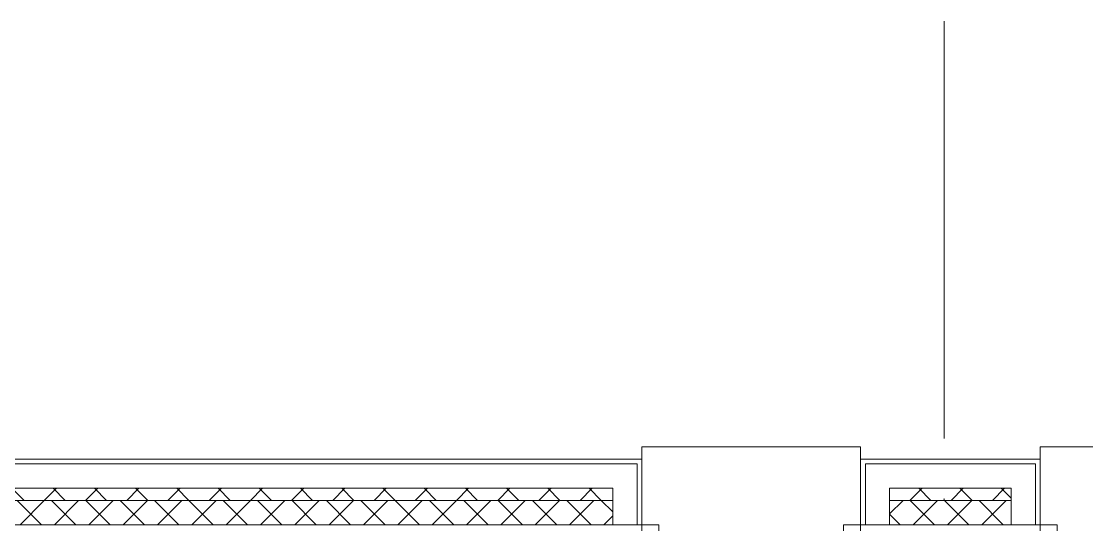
# Model space of a CAD drawing. Header units: millimetres. Extents: x 97 to 215964, y -4577 to 60645.
# Drawn here: x 77248 to 81634, y 58575 to 60645 of the extents above; entities that cross this region are included whole.
import ezdxf

# ---------------------------------------------------------------- set-up
doc = ezdxf.new("R2010")
doc.units = ezdxf.units.MM
doc.linetypes.add('ADSK_Линия сетки', pattern=[2500, 2000, -250, 0, -250])
for name, color, linetype, lineweight in [('A-GLAZ-____-MCUT', 151, 'Continuous', 9), ('A-GLAZ-____-OTLN', 151, 'Continuous', 9), ('A-WALL-____-MCUT', 113, 'Continuous', 9), ('A-WALL-____-PATT', 111, 'Continuous', 9), ('A-WALL-FNSH-MCUT', 113, 'Continuous', 9), ('S-GRID-____-OTLN', 1, 'Continuous', 9)]:
    doc.layers.add(name, color=color, linetype=linetype, lineweight=lineweight)

# ---------------------------------------------------------------- blocks, each defined once
blk = doc.blocks.new('Окно_СКБ_1Ст1 - 120_Окно_СКБ_1Ст_900_ОК3л-29018700-О_АИ_ПП_8_400_Целиком')
at = {"layer": 'A-GLAZ-____-MCUT', "color": 90}
for p, q in [((-450, -195), (-450, -125)), ((-450, -125), (-380, -125)), ((-380, -125), (-380, -195)), ((380, -195), (380, -125)), ((380, -125), (450, -125)), ((450, -125), (450, -195)), ((380, -155), (-380, -155)), ((-380, -155), (-380, -195)), ((-330, -205), (-330, -155)), ((330, -205), (330, -155)), ((380, -195), (380, -155)), ((-380, -195), (-450, -195)), ((-380, -195), (-400, -195)), ((-400, -195), (-400, -205)), ((-400, -205), (400, -205)), ((400, -205), (-400, -205)), ((450, -195), (380, -195)), ((400, -195), (380, -195)), ((400, -205), (400, -195))]:
    blk.add_line(p, q, dxfattribs=at)
at = {"layer": 'A-GLAZ-____-MCUT', "color": 10, "lineweight": 5}
for p, q in [((-330, -175), (330, -175)), ((330, -185), (-330, -185))]:
    blk.add_line(p, q, dxfattribs=at)
at = {"layer": 'A-GLAZ-____-OTLN', "color": 10, "lineweight": 5}
for p, q in [((-450, -195), (-400, -195)), ((400, -195), (450, -195))]:
    blk.add_line(p, q, dxfattribs=at)
blk = doc.blocks.new('Окно_СКБ_1Ст1 - 120_Окно_СКБ_1Ст_1250_ОКп14_E30-37619683-О_АИ_ПП_8_400_Целиком')
at = {"layer": 'A-GLAZ-____-MCUT', "color": 90}
for p, q in [((-625, -195), (-625, -125)), ((-625, -125), (-555, -125)), ((-555, -125), (-555, -195)), ((555, -195), (555, -125)), ((555, -125), (625, -125)), ((625, -125), (625, -195)), ((-555, -195), (-625, -195)), ((625, -195), (555, -195))]:
    blk.add_line(p, q, dxfattribs=at)
at = {"layer": 'A-GLAZ-____-MCUT', "color": 10, "lineweight": 5}
for p, q in [((555, -155), (-555, -155)), ((555, -165), (-555, -165))]:
    blk.add_line(p, q, dxfattribs=at)
at = {"layer": 'A-GLAZ-____-OTLN', "color": 10, "lineweight": 5}
blk.add_line((-625, -195), (625, -195), dxfattribs=at)
blk = doc.blocks.new('WNW_Отлив1 - Отлив_металлический 2-28596055-О_АИ_ПП_8_400_Целиком')
at = {"layer": 'A-GLAZ-____-OTLN', "color": 10, "lineweight": 5}
for p, q in [((450, 320), (-450, 320)), ((-450, 320), (-450, 270)), ((450, 270), (450, 320))]:
    blk.add_line(p, q, dxfattribs=at)
blk = doc.blocks.new('WNW_Отлив1 - Отлив_металлический 2-28598996-О_АИ_ПП_8_400_Целиком')
at = {"layer": 'A-GLAZ-____-OTLN', "color": 10, "lineweight": 5}
for p, q in [((625, 320), (-625, 320)), ((-625, 320), (-625, 270)), ((625, 270), (625, 320))]:
    blk.add_line(p, q, dxfattribs=at)
blk = doc.blocks.new('0083_СОШ675_АР_R22_rvt-1-О_АИ_ПП_8_400_Целиком')
at = {"layer": 'A-WALL-____-PATT', "lineweight": 5}
h = blk.add_hatch(dxfattribs=at)
h.set_pattern_fill('FP_9', color=10, style=0, pattern_type=2)
h.set_pattern_definition([(135, (0, 0), (-84.85281, -84.85281), []), (225, (0, 0), (84.85281, -84.85281), [])])
h.paths.add_polyline_path([(69260, 58675), (69260, 58725), (63140.2, 58725), (63140.2, 58675), (68654.6, 58675)])
h.paths.add_polyline_path([(61700.2, 58675), (61700.2, 58725), (61290, 58725), (61290, 58675), (61422.4, 58675)])
h.paths.add_polyline_path([(60150, 58675), (60150, 58725), (52970.2, 58725), (52970.2, 58675), (59850.2, 58675)])
h.paths.add_polyline_path([(51480.2, 58675), (51480.2, 58725), (51070.2, 58725), (51070.2, 58675)])
h.paths.add_polyline_path([(49788.2, 58675), (49930.2, 58675), (49930.2, 58725), (48670.2, 58725), (48670.2, 58675), (49159.3, 58675)])
h.paths.add_polyline_path([(44320.2, 58675), (45630.2, 58675), (45630.2, 58725), (44320.2, 58725)])
h.paths.add_polyline_path([(41280.2, 58675), (41280.2, 58725), (39970.2, 58725), (39970.2, 58675), (40983.8, 58675)])
h.paths.add_polyline_path([(35620.2, 58675), (36930, 58675), (36930, 58725), (35620.2, 58725)])
h.paths.add_polyline_path([(38468.3, 58675), (38480.2, 58675), (38480.2, 58725), (38070, 58725), (38070, 58675)])
h.paths.add_polyline_path([(31550.6, 58675), (32580.2, 58675), (32580.2, 58725), (31270, 58725), (31270, 58675)])
h.paths.add_polyline_path([(28230, 58675), (28230, 58725), (24015, 58725), (24015, 58675), (27148.5, 58675)])
h.paths.add_polyline_path([(22025, 58675), (22525, 58675), (22525, 58725), (22025, 58725)])
h.paths.add_polyline_path([(20885, 58675), (20885, 58725), (12870, 58725), (12870, 58675), (20859.7, 58675)])
h.paths.add_polyline_path([(9830, 58675), (9830, 58725), (8870, 58725), (8870, 58675), (9539.8, 58675)])
h.paths.add_polyline_path([(7430, 58675), (7430, 58725), (-350, 58725), (-350, 58675), (7024.3, 58675)])
h = blk.add_hatch(dxfattribs=at)
h.set_pattern_fill('FP_16', color=10, style=0, pattern_type=2)
h.set_pattern_definition([(45, (0, 0), (-70.71068, 70.71068), []), (135, (0, 0), (-70.71068, -70.71068), [])])
h.paths.add_polyline_path([(69260, 58575), (69260, 58675), (63140.2, 58675), (63140.2, 58575), (69050, 58575)])
h.paths.add_polyline_path([(61422.4, 58575), (61700.2, 58575), (61700.2, 58675), (61290, 58675), (61290, 58575)])
h.paths.add_polyline_path([(60150, 58575), (60150, 58675), (52970.2, 58675), (52970.2, 58575), (59850.2, 58575)])
h.paths.add_polyline_path([(51070.2, 58575), (51480.2, 58575), (51480.2, 58675), (51070.2, 58675)])
h.paths.add_polyline_path([(49650, 58575), (49650, 58575), (49930.2, 58575), (49930.2, 58675), (48670.2, 58675), (48670.2, 58575), (49159.3, 58575)])
h.paths.add_polyline_path([(45350, 58575), (45350, 58575), (45630.2, 58575), (45630.2, 58675), (44320.2, 58675), (44320.2, 58575), (44757.1, 58575)])
h.paths.add_polyline_path([(41250, 58575), (41280.2, 58575), (41280.2, 58675), (39970.2, 58675), (39970.2, 58575), (40983.8, 58575)])
h.paths.add_polyline_path([(38468.3, 58575), (38480.2, 58575), (38480.2, 58675), (38070, 58675), (38070, 58575)])
h.paths.add_polyline_path([(36930, 58575), (36930, 58675), (35620.2, 58675), (35620.2, 58575), (36581.7, 58575)])
h.paths.add_polyline_path([(31725, 58575), (32580.2, 58575), (32580.2, 58675), (31270, 58675), (31270, 58575), (31550.6, 58575)])
h.paths.add_polyline_path([(27075, 58575), (28230, 58575), (28230, 58675), (24015, 58675), (24015, 58575), (25890.7, 58575)])
h.paths.add_polyline_path([(22117.4, 58575), (22525, 58575), (22525, 58675), (22025, 58675), (22025, 58575)])
h.paths.add_polyline_path([(20885, 58575), (20885, 58675), (12870, 58675), (12870, 58575), (20859.7, 58575)])
h.paths.add_polyline_path([(8900, 58575), (9830, 58575), (9830, 58675), (8870, 58675), (8870, 58575)])
h.paths.add_polyline_path([(7024.3, 58575), (7430, 58575), (7430, 58675), (-300, 58675), (-300, 58575), (4508.8, 58575)])
at = {"layer": 'A-WALL-____-MCUT', "color": 10, "lineweight": 5}
for p, q in [((20985, 58825), (12770, 58825)), ((20985, 58575), (20985, 58825)), ((21925, 58825), (21925, 58575)), ((22625, 58825), (21925, 58825)), ((22625, 58575), (22625, 58825)), ((20885, 58725), (12870, 58725)), ((20885, 58675), (20885, 58725)), ((22025, 58725), (22025, 58675)), ((22525, 58725), (22025, 58725)), ((22525, 58675), (22525, 58725)), ((20885, 58675), (12870, 58675)), ((20885, 58575), (20885, 58675)), ((22025, 58675), (22025, 58575)), ((22525, 58675), (22025, 58675)), ((22525, 58575), (22525, 58675))]:
    blk.add_line(p, q, dxfattribs=at)
at = {"layer": 'A-WALL-____-MCUT', "color": 50, "lineweight": 13}
for p, q in [((13800, 58575), (20885, 58575)), ((20885, 58575), (20985, 58575)), ((20985, 58575), (21005, 58575)), ((21905, 58575), (21925, 58575)), ((21925, 58575), (22025, 58575)), ((22025, 58575), (22525, 58575)), ((22525, 58575), (22625, 58575)), ((22625, 58575), (22645, 58575))]:
    blk.add_line(p, q, dxfattribs=at)
at = {"layer": 'A-WALL-FNSH-MCUT', "color": 90}
for p, q in [((21005, 58845), (12750, 58845)), ((21005, 58575), (21005, 58845)), ((22645, 58845), (21905, 58845)), ((21905, 58845), (21905, 58575)), ((22645, 58575), (22645, 58845))]:
    blk.add_line(p, q, dxfattribs=at)
at = {"layer": 'A-GLAZ-____-OTLN', "color": 90, "lineweight": 9}
for name, p in [('WNW_Отлив1 - Отлив_металлический 2-28596055-О_АИ_ПП_8_400_Целиком', (21455, 58575)), ('WNW_Отлив1 - Отлив_металлический 2-28598996-О_АИ_ПП_8_400_Целиком', (23270, 58575)), ('Окно_СКБ_1Ст1 - 120_Окно_СКБ_1Ст_900_ОК3л-29018700-О_АИ_ПП_8_400_Целиком', (21455, 58700)), ('Окно_СКБ_1Ст1 - 120_Окно_СКБ_1Ст_1250_ОКп14_E30-37619683-О_АИ_ПП_8_400_Целиком', (23270, 58700))]:
    blk.add_blockref(name, p, dxfattribs=at)

msp = doc.modelspace()

# ---------------------------------------------------------------- linework, layer by layer
at = {"layer": 'S-GRID-____-OTLN', "linetype": 'ADSK_Линия сетки'}
msp.add_line((81047.887824, -3572.657751), (81047.887824, 60644.999414), dxfattribs=at)

# ---------------------------------------------------------------- block references
at = {"color": 250, "lineweight": 5}
msp.add_blockref('0083_СОШ675_АР_R22_rvt-1-О_АИ_ПП_8_400_Целиком', (58797.887824, 0), dxfattribs=at)

doc.saveas('drawing.dxf')
